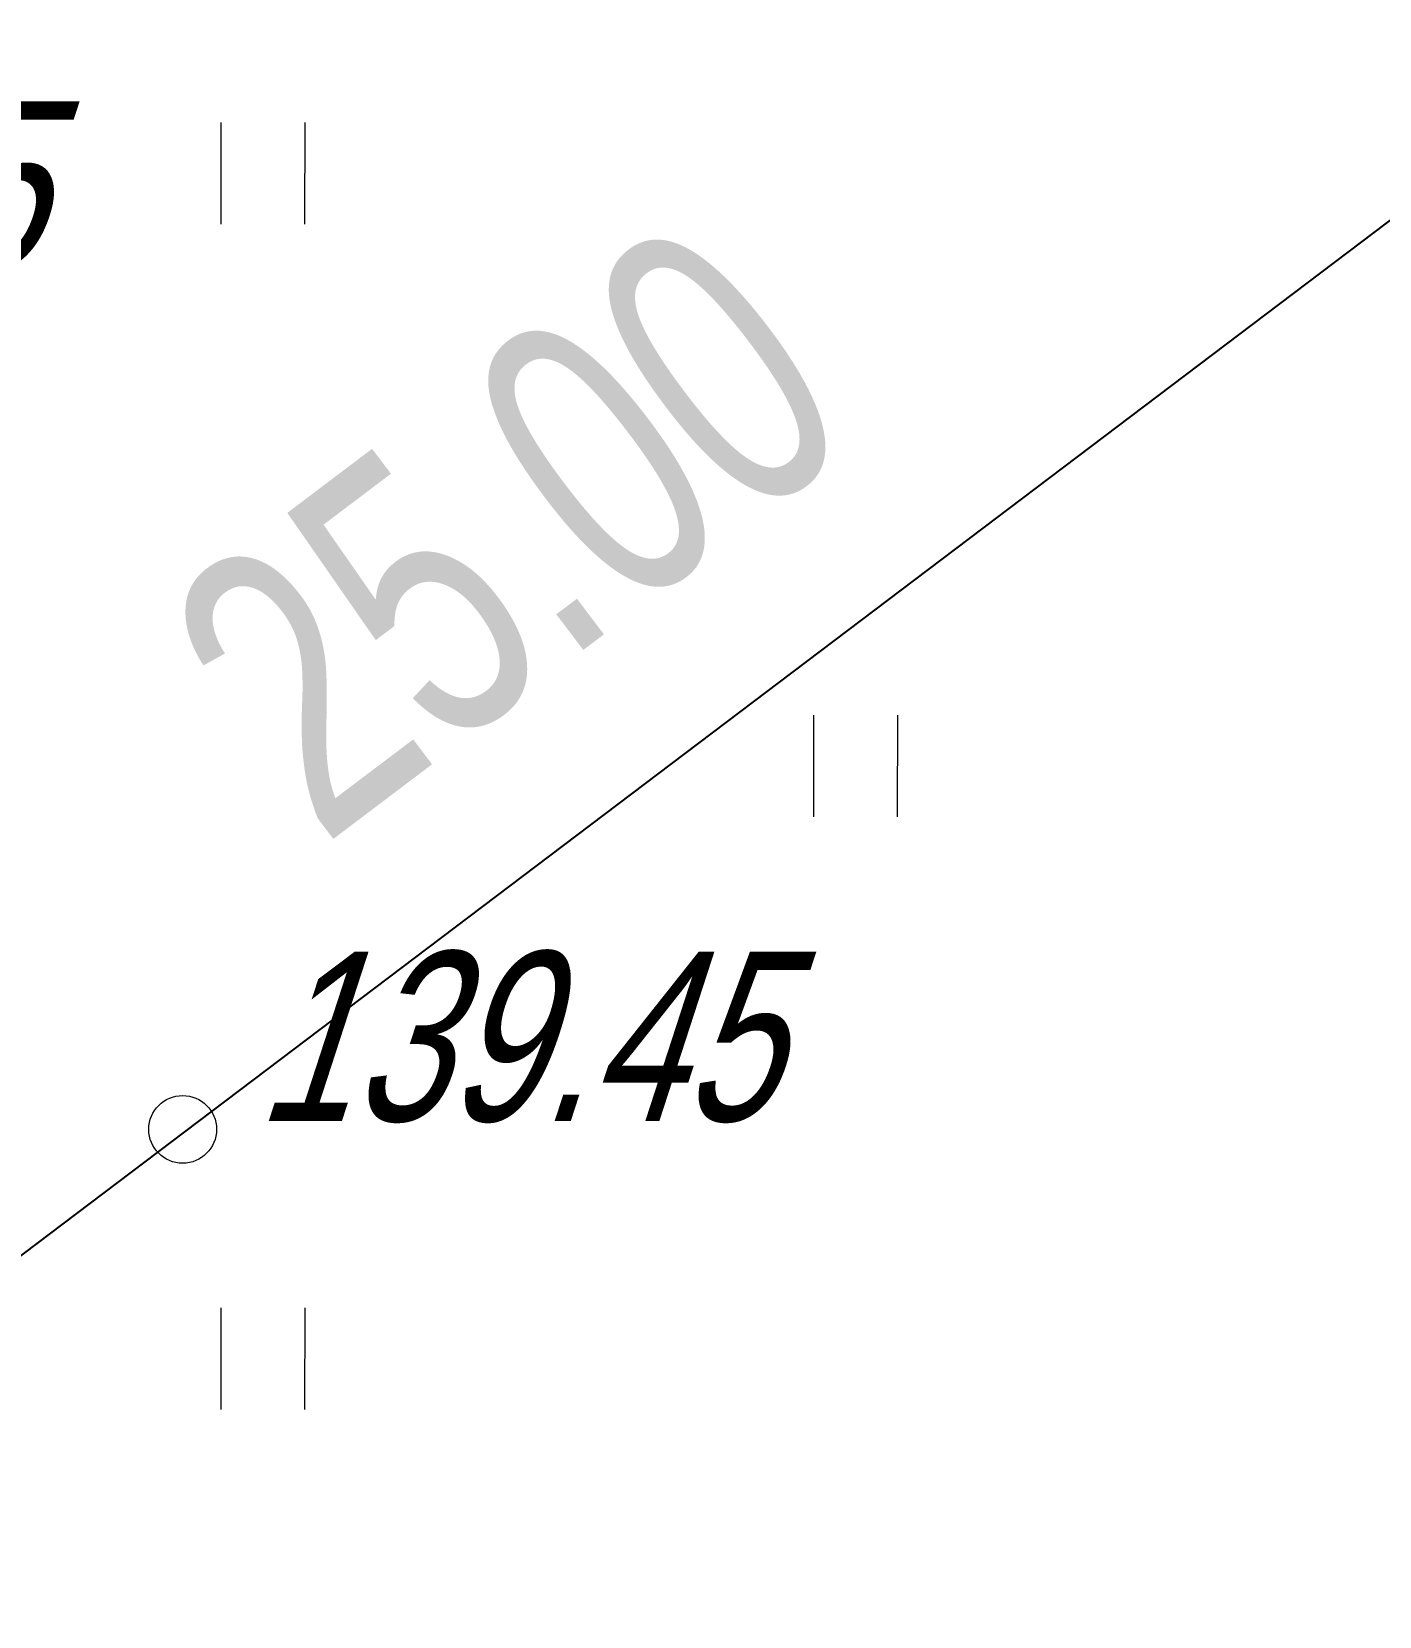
# Model space of a CAD drawing. Extents: x 10098 to 11902, y 8648 to 10202.
# Drawn here: x 11767.33 to 11775.28, y 8775.2 to 8784.56 of the extents above; entities that cross this region are included whole.
import ezdxf
from ezdxf.enums import TextEntityAlignment as Align

# ---------------------------------------------------------------- set-up
doc = ezdxf.new("R2010")
doc.units = 0
for name, color, linetype in [('24_Растительность', 7, 'Continuous'), ('38_Высотные_отметки', 7, 'Continuous'), ('50_Красные_линии', 7, 'Continuous')]:
    doc.layers.add(name, color=color, linetype=linetype)
doc.styles.add('mggt', font='russian_1251.shx', dxfattribs={"width": 0.75, "oblique": 18, "height": 1})
doc.styles.add('Style-RUSSIAN_1251', font='RUSSIAN_1251.shx')

msp = doc.modelspace()

# ---------------------------------------------------------------- linework, layer by layer
at = {"layer": '24_Растительность', "color": 8, "linetype": 'Continuous', "lineweight": 15}
for p, q in [((11768.445, 8783.426), (11768.446, 8784.026)), ((11768.94, 8783.426), (11768.941, 8784.026)), ((11771.945, 8779.926), (11771.946, 8780.526)), ((11772.44, 8779.926), (11772.441, 8780.526)), ((11768.445, 8776.426), (11768.446, 8777.026)), ((11768.94, 8776.426), (11768.941, 8777.026))]:
    msp.add_line(p, q, dxfattribs=at)
at = {"layer": '38_Высотные_отметки', "color": 8, "lineweight": 9}
msp.add_circle((11768.218, 8778.08), 0.2, dxfattribs=at)
at = {"layer": '50_Красные_линии', "color": 8, "linetype": 'Continuous', "lineweight": 25}
msp.add_line((11761.5679, 8773.0282), (11781.5233, 8788.1179), dxfattribs=at)

# ---------------------------------------------------------------- texts
at = {"layer": '38_Высотные_отметки', "color": 8, "lineweight": 15, "style": 'mggt', "oblique": 18}
for s, width, p in [('139.35    ', 0.8, (11764.1005, 8783.1525)), ('139.45    ', 0.75, (11768.65, 8778.13))]:
    msp.add_text(s, height=1, dxfattribs=dict(at, width=width)).set_placement(p)
at = {"layer": '50_Красные_линии', "color": 8, "linetype": 'Continuous', "lineweight": 53, "style": 'Style-RUSSIAN_1251', "width": 0.705882}
msp.add_text('25.00', height=1.7, rotation=37.09532, dxfattribs=at).set_placement((11768.5306, 8780.4245), align=Align.MIDDLE_LEFT)

doc.saveas('drawing.dxf')
